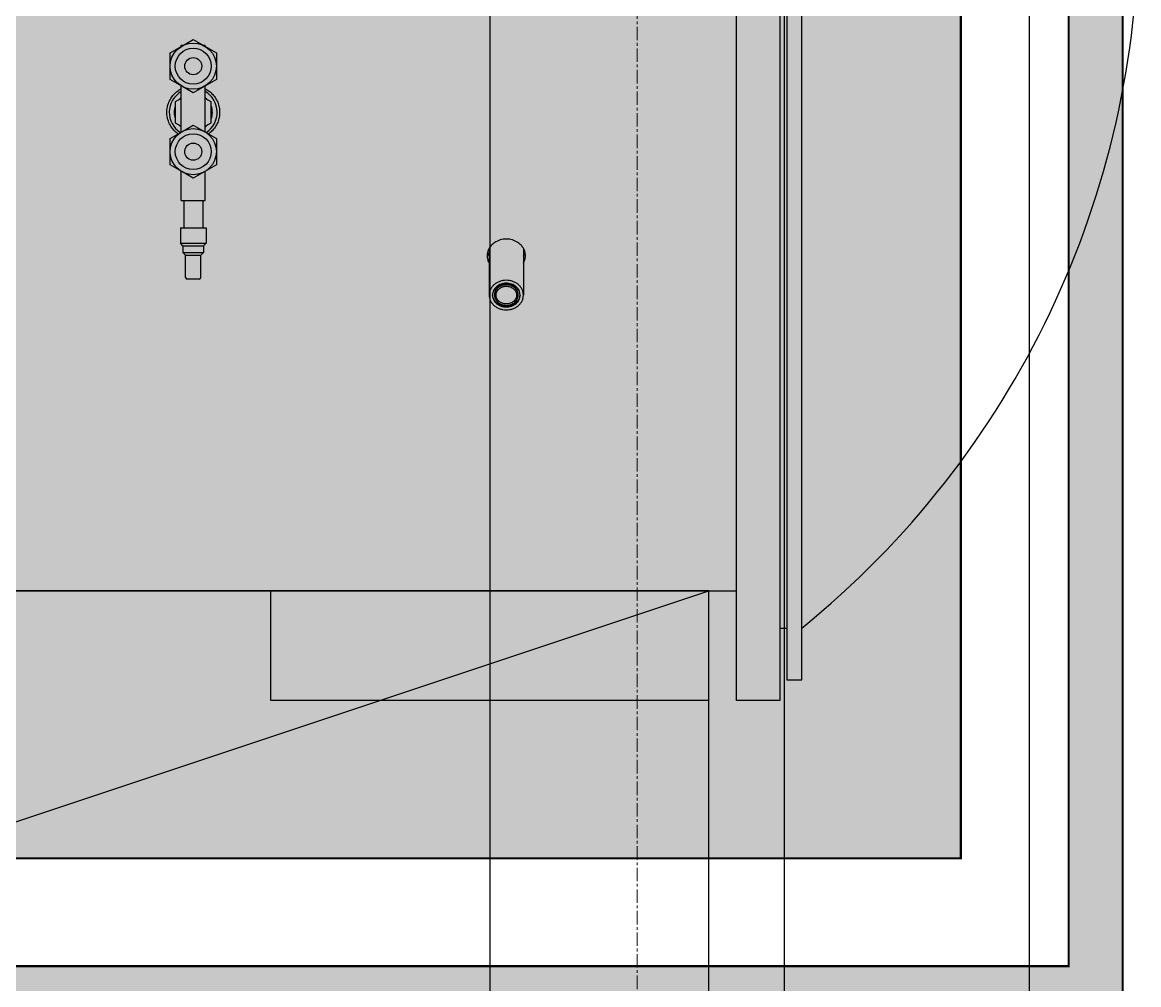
# Model space of a CAD drawing. Header units: millimetres. Extents: x -18489 to 17339, y -1599 to 10961.
# Drawn here: x -14375.2 to -14271.7, y 1900.7 to 1990 of the extents above; entities that cross this region are included whole.
import ezdxf

# ---------------------------------------------------------------- set-up
doc = ezdxf.new("R2010")
doc.units = ezdxf.units.MM
doc.linetypes.add('188K-SM-07-F10-MECH-CHW PIPE-Y2257103$0$XKA01LR1-HVAC-PIPE-冷卻水-Y2225103 Shawn$0$CENTER', pattern=[2, 1.25, -0.25, 0.25, -0.25])
for name, color, linetype in [('188K-SM-03-F10-MECH-EQ-Y2257103$0$0 Xref', 8, 'Continuous'), ('188K-SM-03-F10-MECH-EQ-Y2257103$0$M-EQU-FOUNDATION', 8, 'Continuous'), ('188K-SM-03-F10-MECH-EQ-Y2257103$0$Micron CUP L10 HVAC EQU$0$M-MECH-EQU', 136, 'Continuous'), ('188K-SM-03-F10-MECH-EQ-Y2257103$0$Micron CUP L10 HVAC EQU$0$M-PHASE1 AREA', 252, 'Continuous'), ('188K-SM-07-F10-MECH-CHW PIPE-Y2257103$0$M-CWTR-5PIPE-R', 94, 'Continuous'), ('188K-SM-07-F10-MECH-CHW PIPE-Y2257103$0$M-CWTR-5PIPE-S', 144, 'Continuous')]:
    doc.layers.add(name, color=color, linetype=linetype)
doc.layers.add('188K-SM-07-F10-MECH-CHW PIPE-Y2257103$0$XKA01LR1-HVAC-PIPE-冷卻水-Y2225103 Shawn$0$M-PIPE-CEN', color=8, linetype='188K-SM-07-F10-MECH-CHW PIPE-Y2257103$0$XKA01LR1-HVAC-PIPE-冷卻水-Y2225103 Shawn$0$CENTER', lineweight=9)

# ---------------------------------------------------------------- blocks, each defined once
blk = doc.blocks.new('188K-SM-03-F10-MECH-EQ-Y2257103$0$Micron CUP L10 HVAC EQU$0$A$C0c53ceb0')
at = {"layer": '188K-SM-03-F10-MECH-EQ-Y2257103$0$Micron CUP L10 HVAC EQU$0$M-PHASE1 AREA'}
for p, q in [((18382.32831, 13214.65005), (18382.32831, 10096.93438)), ((18341.73308, 11543.4106), (18341.73308, 10096.93438)), ((18388.6713, 11524.46145), (18388.6713, 10115.88267)), ((18402.65255, 10115.88267), (18402.65255, 11524.46145)), ((17816.96942, 10697.56215), (17827.67421, 10703.74256)), ((17827.27774, 10703.51366), (17827.27774, 10704.6284)), ((17827.27774, 10704.6284), (17829.20854, 10704.6284)), ((17827.67421, 10703.74256), (17838.379, 10709.92297)), ((17838.379, 10709.92297), (17849.08379, 10703.74256)), ((17847.54946, 10704.6284), (17849.48026, 10704.6284)), ((17849.08379, 10703.74256), (17859.78857, 10697.56215)), ((17849.48026, 10703.51366), (17849.48026, 10704.6284)), ((17816.96942, 10685.20132), (17816.96942, 10697.56215)), ((17859.78857, 10697.56215), (17859.78857, 10685.20132)), ((17816.96942, 10672.8405), (17816.96942, 10685.20132)), ((17859.78857, 10685.20132), (17859.78857, 10672.8405)), ((17827.67421, 10666.66009), (17816.96942, 10672.8405)), ((17859.78857, 10672.8405), (17849.08379, 10666.66009)), ((17827.27774, 10624.21893), (17827.27774, 10666.88899)), ((17838.379, 10660.47968), (17827.67421, 10666.66009)), ((17849.08379, 10666.66009), (17838.379, 10660.47968)), ((17849.48026, 10624.21893), (17849.48026, 10666.88899)), ((17827.27774, 10655.20081), (17821.72711, 10651.99615)), ((17821.72711, 10651.99615), (17821.72711, 10632.7682)), ((17855.03089, 10651.99615), (17849.48026, 10655.20081)), ((17855.03089, 10632.7682), (17855.03089, 10651.99615)), ((17821.72711, 10632.7682), (17827.27774, 10629.56354)), ((17827.67421, 10624.44784), (17838.379, 10630.62825)), ((17838.379, 10630.62825), (17849.08379, 10624.44784)), ((17849.48026, 10629.56354), (17855.03089, 10632.7682)), ((17816.96942, 10618.26742), (17827.67421, 10624.44784)), ((17849.08379, 10624.44784), (17859.78857, 10618.26742)), ((17816.96942, 10605.9066), (17816.96942, 10618.26742)), ((17859.78857, 10618.26742), (17859.78857, 10605.9066)), ((17816.96942, 10593.54578), (17816.96942, 10605.9066)), ((17859.78857, 10605.9066), (17859.78857, 10593.54578)), ((17827.67421, 10587.36536), (17816.96942, 10593.54578)), ((17827.27774, 10560.70861), (17827.27774, 10587.59427)), ((17859.78857, 10593.54578), (17849.08379, 10587.36536)), ((17849.48026, 10560.70861), (17849.48026, 10587.59427)), ((17838.379, 10581.18495), (17827.67421, 10587.36536)), ((17849.08379, 10587.36536), (17838.379, 10581.18495)), ((17827.27774, 10560.70861), (17849.48026, 10560.70861)), ((17829.65658, 10560.70861), (17829.65658, 10535.3343)), ((17847.10142, 10560.70861), (17847.10142, 10535.3343)), ((17826.48479, 10535.3343), (17850.27321, 10535.3343)), ((17826.48479, 10535.3343), (17826.48479, 10521.06125)), ((17850.27321, 10535.3343), (17850.27321, 10521.06125)), ((17826.48479, 10521.06125), (17850.27321, 10521.06125)), ((17828.86363, 10518.68241), (17826.48479, 10521.06125)), ((17828.86363, 10518.68241), (17847.89437, 10518.68241)), ((17828.86363, 10518.68241), (17828.86363, 10512.33883)), ((17847.89437, 10518.68241), (17850.27321, 10521.06125)), ((17847.89437, 10518.68241), (17847.89437, 10512.33883)), ((18112.73731, 10515.69324), (18112.73731, 10472.87585)), ((18144.4539, 10515.69324), (18144.4539, 10472.87585)), ((17828.86363, 10512.33883), (17847.89437, 10512.33883)), ((17831.24247, 10509.95999), (17828.86363, 10512.33883)), ((17831.24247, 10509.95999), (17845.51552, 10509.95999)), ((17831.24247, 10489.34336), (17831.24247, 10509.95999)), ((17845.51552, 10509.95999), (17847.89437, 10512.33883)), ((17845.51552, 10489.34336), (17845.51552, 10509.95999)), ((17843.92963, 10487.75746), (17832.82837, 10487.75746)), ((13551.05577, 10198.52736), (18341.73308, 10198.52736)), ((18316.35876, 10198.52736), (16516.35876, 10198.52736)), ((16516.35876, 9598.52736), (18316.35876, 10198.52736)), ((17910.36975, 10096.93438), (17910.36975, 10198.52736)), ((18316.35876, 9598.52736), (18316.35876, 10198.52736)), ((18316.35876, 10096.93438), (18316.35876, 10198.52736)), ((18382.32772, 10164.0558), (18388.6713, 10164.0558)), ((18388.6713, 10115.88267), (18402.65255, 10115.88267)), ((18316.35876, 10096.93438), (17910.36975, 10096.93438)), ((18382.32831, 10096.93438), (18341.73308, 10096.93438))]:
    blk.add_line(p, q, dxfattribs=at)
for centre, radius in [((17838.379, 10685.20132), 21.40958), ((17838.379, 10685.20132), 16.65189), ((17838.379, 10685.20132), 7.92947), ((17838.379, 10605.9066), 21.40958), ((17838.379, 10605.9066), 16.65189), ((17838.379, 10605.9066), 7.92947)]:
    blk.add_circle(centre, radius, dxfattribs=at)
for centre, radius, start, end in [((17869.25526, 10820.17206), 845.57744, 309.10978441, 50.89021559), ((17838.379, 10642.38217), 22.20252, 120, 237.28844313), ((17838.379, 10642.38217), 22.20252, 302.71155687, 60), ((17838.379, 10642.38217), 17.73664, 128.74784468, 140.14214682), ((17838.379, 10642.38217), 17.73664, 39.85785318, 51.25215532), ((17838.379, 10642.38217), 17.73664, 159.85785318, 200.14214682), ((17838.379, 10642.38217), 16.85277, 171.14474787, 188.85525213), ((17838.379, 10642.38217), 17.73664, 339.85785318, 20.14214682), ((17838.379, 10642.38217), 16.85277, 351.14474787, 8.85525213), ((17838.379, 10642.38217), 17.73664, 219.85785318, 231.25215532), ((17838.379, 10642.38217), 17.73664, 308.74784468, 320.14214682), ((18124.83032, 10515.9057), 13.98918, 193.62800941, 205.69050864), ((18125.30648, 10516.12053), 14.5114, 205.63984956, 209.77846684), ((18131.88473, 10516.12053), 14.5114, 330.22153316, 334.36015043), ((18132.36089, 10515.9057), 13.98918, 334.30949134, 346.37199059), ((17832.82837, 10489.34336), 1.58589, 180, 270), ((17843.92963, 10489.34336), 1.58589, 270, 0), ((18125.41788, 10473.51166), 9.57237, 181.85715008, 183.77919198), ((18131.77332, 10473.51166), 9.57237, 356.22080802, 358.14284992)]:
    blk.add_arc(centre, radius, start, end, dxfattribs=at)
for points, knots in [([(17824.19265, 10622.43781), (17823.122, 10623.19978), (17822.13179, 10624.03477), (17820.11607, 10626.01214), (17819.06819, 10627.25588), (17817.2271, 10629.96004), (17816.43372, 10631.42038), (17815.16156, 10634.46343), (17814.68185, 10636.04833), (17814.05288, 10639.2338), (17813.90378, 10640.83438), (17813.90378, 10643.91518), (17814.05009, 10645.50465), (17814.67146, 10648.67487), (17815.1464, 10650.25563), (17816.4096, 10653.29502), (17817.19884, 10654.75594), (17819.03269, 10657.46293), (17820.07744, 10658.7089), (17822.27014, 10660.87028), (17823.48332, 10661.86762), (17825.59445, 10663.27449), (17826.42158, 10663.75869), (17827.27792, 10664.19465)], [1.4577076759, 1.4577076759, 1.4577076759, 1.4577076759, 1.8430641424, 1.8430641424, 2.328161992, 2.328161992, 2.8132598416, 2.8132598416, 3.2983576912, 3.2983576912, 3.7834555408, 3.7834555408, 4.2639216941, 4.2639216941, 4.7443878473, 4.7443878473, 5.2248540005, 5.2248540005, 5.7053201537, 5.7053201537, 6.1655765715, 6.1655765715, 6.4397879625, 6.4397879625, 6.4397879625, 6.4397879625]), ([(17849.48008, 10664.19465), (17850.37611, 10663.73847), (17851.2404, 10663.2293), (17853.39216, 10661.77844), (17854.6103, 10660.76406), (17856.78681, 10658.58755), (17857.81403, 10657.34681), (17859.61684, 10654.6547), (17860.39256, 10653.20346), (17861.63386, 10650.18656), (17862.1004, 10648.61867), (17862.71063, 10645.47581), (17862.85422, 10643.90083), (17862.85422, 10640.85371), (17862.70881, 10639.27251), (17862.0948, 10636.12354), (17861.62635, 10634.55575), (17860.38344, 10631.54256), (17859.60808, 10630.09504), (17857.8084, 10627.41067), (17856.78392, 10626.1739), (17854.74852, 10624.13851), (17853.70176, 10623.24648), (17852.56538, 10622.43777)], [-6.4391869956, -6.4391869956, -6.4391869956, -6.4391869956, -6.1521388475, -6.1521388475, -5.6873774587, -5.6873774587, -5.2114110398, -5.2114110398, -4.7354446208, -4.7354446208, -4.2594782018, -4.2594782018, -3.7835117828, -3.7835117828, -3.3044708094, -3.3044708094, -2.825429836, -2.825429836, -2.3463888626, -2.3463888626, -1.8673478892, -1.8673478892, -1.458638853, -1.458638853, -1.458638853, -1.458638853]), ([(18112.75768, 10516.26425), (18112.42169, 10515.67685), (18111.83218, 10514.4639), (18111.41597, 10513.18074), (18111.25629, 10512.53291)], [0, 0, 0, 0, 0.5035262912, 1, 1, 1, 1]), ([(18117.81166, 10521.60026), (18116.76504, 10520.90832), (18114.8467, 10519.31824), (18113.35956, 10517.31651), (18112.75768, 10516.26425)], [0, 0, 0, 0, 0.5085995641, 1, 1, 1, 1]), ([(18128.5956, 10524.83216), (18126.69412, 10524.83216), (18122.88988, 10524.24272), (18119.38804, 10522.64244), (18117.81166, 10521.60026)], [0, 0, 0, 0, 0.5015498979, 1, 1, 1, 1]), ([(18139.37954, 10521.60026), (18137.80316, 10522.64244), (18134.30133, 10524.24272), (18130.49709, 10524.83216), (18128.5956, 10524.83216)], [0, 0, 0, 0, 0.4984501021, 1, 1, 1, 1]), ([(18144.43353, 10516.26425), (18143.83164, 10517.31651), (18142.3445, 10519.31824), (18140.42616, 10520.90832), (18139.37954, 10521.60026)], [0, 0, 0, 0, 0.4914004359, 1, 1, 1, 1]), ([(18145.93491, 10512.53291), (18145.77524, 10513.18074), (18145.35902, 10514.4639), (18144.76952, 10515.67685), (18144.43353, 10516.26425)], [0, 0, 0, 0, 0.4964737088, 1, 1, 1, 1]), ([(18111.25629, 10512.53291), (18111.12775, 10512.01135), (18110.93165, 10510.95565), (18110.86428, 10509.88372), (18110.86428, 10509.34992)], [0, 0, 0, 0, 0.5015744741, 1, 1, 1, 1]), ([(18110.86428, 10509.34992), (18110.86428, 10508.17783), (18111.1935, 10505.80598), (18112.12032, 10503.60277), (18112.71127, 10502.5696)], [0, 0, 0, 0, 0.4961583462, 1, 1, 1, 1]), ([(18144.47993, 10502.5696), (18145.07089, 10503.60277), (18145.9977, 10505.80598), (18146.32692, 10508.17783), (18146.32692, 10509.34992)], [0, 0, 0, 0, 0.5038416538, 1, 1, 1, 1]), ([(18146.32692, 10509.34992), (18146.32692, 10509.88372), (18146.25956, 10510.95565), (18146.06346, 10512.01135), (18145.93491, 10512.53291)], [0, 0, 0, 0, 0.4984255259, 1, 1, 1, 1]), ([(18128.5956, 10486.60953), (18127.56056, 10486.60953), (18125.49592, 10486.43444), (18122.51417, 10485.65477), (18119.76061, 10484.38684), (18117.34109, 10482.67644), (18115.34875, 10480.58624), (18113.86288, 10478.19312), (18112.94483, 10475.59002), (18112.73731, 10473.77471), (18112.73731, 10472.87585)], [0, 0, 0, 0, 0.1336450415, 0.2660262034, 0.3960590101, 0.5229515284, 0.646355575, 0.7664464361, 0.8839385762, 1, 1, 1, 1]), ([(18144.4539, 10472.87585), (18144.4539, 10473.77471), (18144.24637, 10475.59002), (18143.32833, 10478.19312), (18141.84245, 10480.58624), (18139.85012, 10482.67644), (18137.4306, 10484.38684), (18134.67704, 10485.65477), (18131.69529, 10486.43444), (18129.63064, 10486.60953), (18128.5956, 10486.60953)], [0, 0, 0, 0, 0.1160614238, 0.2335535639, 0.353644425, 0.4770484716, 0.6039409899, 0.7339737966, 0.8663549585, 1, 1, 1, 1]), ([(18141.34567, 10472.87585), (18141.34567, 10473.59855), (18141.17886, 10475.05807), (18140.44068, 10477.15093), (18139.24604, 10479.07499), (18137.64431, 10480.75549), (18135.69855, 10482.13073), (18132.73275, 10483.49709), (18128.5956, 10484.19992), (18124.45846, 10483.49709), (18121.49266, 10482.13073), (18119.54689, 10480.75549), (18117.94517, 10479.07499), (18116.75053, 10477.15093), (18116.01234, 10475.05807), (18115.84553, 10473.59855), (18115.84553, 10472.87585)], [0, 0, 0, 0, 0.0580894532, 0.116890925, 0.1769961556, 0.2387585136, 0.3022670717, 0.367347063, 0.5, 0.632652937, 0.6977329283, 0.7612414864, 0.8230038444, 0.883109075, 0.9419105468, 1, 1, 1, 1]), ([(18139.56954, 10473.51018), (18139.56954, 10474.1322), (18139.42597, 10475.3884), (18138.79063, 10477.18973), (18137.7624, 10478.84577), (18136.3838, 10480.29217), (18134.70909, 10481.47582), (18132.15642, 10482.65183), (18128.5956, 10483.25673), (18125.03478, 10482.65183), (18122.48212, 10481.47582), (18120.8074, 10480.29217), (18119.4288, 10478.84577), (18118.40057, 10477.18973), (18117.76524, 10475.3884), (18117.62166, 10474.1322), (18117.62166, 10473.51018)], [0, 0, 0, 0, 0.0580889036, 0.1168910989, 0.1769962057, 0.2387586162, 0.3022672242, 0.3673472176, 0.5, 0.6326527824, 0.6977327758, 0.7612413838, 0.8230037943, 0.8831089011, 0.9419110964, 1, 1, 1, 1]), ([(18139.56954, 10472.87585), (18139.56954, 10473.49788), (18139.42597, 10474.75408), (18138.79062, 10476.5554), (18137.7624, 10478.21143), (18136.3838, 10479.65783), (18134.70908, 10480.84149), (18132.15643, 10482.01751), (18128.5956, 10482.62244), (18125.03478, 10482.01751), (18122.48212, 10480.84149), (18120.80741, 10479.65783), (18119.42881, 10478.21143), (18118.40059, 10476.5554), (18117.76524, 10474.75408), (18117.62166, 10473.49788), (18117.62166, 10472.87585)], [0, 0, 0, 0, 0.0580894532, 0.116890925, 0.1769961556, 0.2387585136, 0.3022670717, 0.367347063, 0.5, 0.632652937, 0.6977329283, 0.7612414864, 0.8230038444, 0.883109075, 0.9419105468, 1, 1, 1, 1]), ([(18119.08063, 10472.87585), (18119.08063, 10473.41516), (18119.20514, 10474.50435), (18119.75598, 10476.06621), (18120.6475, 10477.50208), (18121.84288, 10478.75621), (18123.29461, 10479.78244), (18124.94675, 10480.54318), (18126.73579, 10481.01101), (18127.97458, 10481.11606), (18128.5956, 10481.11606)], [0, 0, 0, 0, 0.1160614312, 0.2335536017, 0.3536444753, 0.4770483582, 0.6039408231, 0.7339745645, 0.8663542041, 1, 1, 1, 1]), ([(18128.5956, 10481.11606), (18129.21663, 10481.11606), (18130.45542, 10481.01101), (18132.24446, 10480.54318), (18133.8966, 10479.78244), (18135.34832, 10478.75621), (18136.54371, 10477.50208), (18137.43523, 10476.06621), (18137.98607, 10474.50435), (18138.11058, 10473.41516), (18138.11058, 10472.87585)], [0, 0, 0, 0, 0.1336457959, 0.2660254355, 0.3960591769, 0.5229516418, 0.6463555247, 0.7664463983, 0.8839385688, 1, 1, 1, 1]), ([(18112.73731, 10472.87585), (18112.73731, 10471.97699), (18112.94483, 10470.16167), (18113.86288, 10467.55857), (18115.34875, 10465.16545), (18117.34109, 10463.07526), (18119.76061, 10461.36486), (18122.51417, 10460.09692), (18125.49592, 10459.31725), (18127.56056, 10459.14216), (18128.5956, 10459.14216)], [0, 0, 0, 0, 0.1160614238, 0.2335535639, 0.353644425, 0.4770484716, 0.6039409899, 0.7339737966, 0.8663549585, 1, 1, 1, 1]), ([(18115.84553, 10472.87585), (18115.84553, 10472.15314), (18116.01234, 10470.69362), (18116.75053, 10468.60076), (18117.94517, 10466.6767), (18119.54689, 10464.9962), (18121.49266, 10463.62096), (18124.45846, 10462.2546), (18128.5956, 10461.55177), (18132.73275, 10462.2546), (18135.69855, 10463.62096), (18137.64431, 10464.9962), (18139.24604, 10466.6767), (18140.44068, 10468.60076), (18141.17886, 10470.69362), (18141.34567, 10472.15314), (18141.34567, 10472.87585)], [0, 0, 0, 0, 0.0580894532, 0.116890925, 0.1769961556, 0.2387585136, 0.3022670717, 0.367347063, 0.5, 0.632652937, 0.6977329283, 0.7612414864, 0.8230038444, 0.883109075, 0.9419105468, 1, 1, 1, 1]), ([(18141.32488, 10472.88073), (18141.27886, 10472.18402), (18141.03114, 10470.78627), (18140.21316, 10468.80231), (18138.9803, 10466.99039), (18137.37902, 10465.41554), (18135.46753, 10464.13139), (18132.58462, 10462.85923), (18128.5956, 10462.20619), (18124.60658, 10462.85923), (18121.72367, 10464.13139), (18119.81219, 10465.41554), (18118.21091, 10466.99039), (18116.97805, 10468.80231), (18116.16007, 10470.78627), (18115.91234, 10472.18402), (18115.86633, 10472.88073)], [0, 0, 0, 0, 0.058065559, 0.1169581616, 0.1772022825, 0.2390742242, 0.3026155428, 0.3676354515, 0.5, 0.6323645485, 0.6973844572, 0.7609257758, 0.8227977175, 0.8830418384, 0.941934441, 1, 1, 1, 1]), ([(18117.62166, 10472.87585), (18117.62166, 10472.25382), (18117.76524, 10470.99761), (18118.40059, 10469.19629), (18119.42881, 10467.54026), (18120.80741, 10466.09386), (18122.48212, 10464.9102), (18125.03478, 10463.73418), (18128.5956, 10463.12925), (18132.15643, 10463.73418), (18134.70908, 10464.9102), (18136.3838, 10466.09386), (18137.7624, 10467.54026), (18138.79062, 10469.19629), (18139.42597, 10470.99761), (18139.56954, 10472.25382), (18139.56954, 10472.87585)], [0, 0, 0, 0, 0.0580894532, 0.116890925, 0.1769961556, 0.2387585136, 0.3022670717, 0.367347063, 0.5, 0.632652937, 0.6977329283, 0.7612414864, 0.8230038444, 0.883109075, 0.9419105468, 1, 1, 1, 1]), ([(18128.5956, 10464.63563), (18127.97458, 10464.63563), (18126.73579, 10464.74068), (18124.94675, 10465.20851), (18123.29461, 10465.96926), (18121.84288, 10466.99548), (18120.6475, 10468.24962), (18119.75598, 10469.68548), (18119.20514, 10471.24734), (18119.08063, 10472.33653), (18119.08063, 10472.87585)], [0, 0, 0, 0, 0.1336457959, 0.2660254355, 0.3960591769, 0.5229516418, 0.6463555247, 0.7664463983, 0.8839385688, 1, 1, 1, 1]), ([(18128.5956, 10459.14216), (18129.63064, 10459.14216), (18131.69529, 10459.31725), (18134.67704, 10460.09692), (18137.4306, 10461.36486), (18139.85012, 10463.07526), (18141.84245, 10465.16545), (18143.32833, 10467.55857), (18144.24637, 10470.16167), (18144.4539, 10471.97699), (18144.4539, 10472.87585)], [0, 0, 0, 0, 0.1336450415, 0.2660262034, 0.3960590101, 0.5229515284, 0.646355575, 0.7664464361, 0.8839385762, 1, 1, 1, 1]), ([(18138.11058, 10472.87585), (18138.11058, 10472.33653), (18137.98607, 10471.24734), (18137.43523, 10469.68548), (18136.54371, 10468.24962), (18135.34832, 10466.99548), (18133.8966, 10465.96926), (18132.24446, 10465.20851), (18130.45542, 10464.74068), (18129.21663, 10464.63563), (18128.5956, 10464.63563)], [0, 0, 0, 0, 0.1160614312, 0.2335536017, 0.3536444753, 0.4770483582, 0.6039408231, 0.7339745645, 0.8663542041, 1, 1, 1, 1])]:
    blk.add_open_spline(points, degree=3, knots=knots, dxfattribs=at)
for points in [[(18111.24825, 10512.52048), (18111.55727, 10511.25984), (18112.05577, 10510.03357), (18112.70331, 10508.90866)], [(18144.4879, 10508.90866), (18145.13543, 10510.03357), (18145.63393, 10511.25984), (18145.94295, 10512.52048)]]:
    blk.add_open_spline(points, degree=3, dxfattribs=at)
blk = doc.blocks.new('188K-SM-03-F10-MECH-EQ-Y2257103$0$Micron CUP L10 HVAC EQU')
at = {"layer": '188K-SM-03-F10-MECH-EQ-Y2257103$0$Micron CUP L10 HVAC EQU$0$M-MECH-EQU'}
blk.add_blockref('188K-SM-03-F10-MECH-EQ-Y2257103$0$Micron CUP L10 HVAC EQU$0$A$C0c53ceb0', (-206166.7, 2082.2), dxfattribs=at)
blk = doc.blocks.new('188K-SM-03-F10-MECH-EQ-Y2257103')
at = {"layer": '188K-SM-03-F10-MECH-EQ-Y2257103$0$M-EQU-FOUNDATION'}
h = blk.add_hatch(dxfattribs=at)
h.set_pattern_fill('AR-CONC', color=256, scale=0.1)
h.set_pattern_definition([(50, (4473.521, 709.199), (18.218467, -1.593909), [1.905, -20.955]), (355, (4473.521, 709.2), (-3.524342, 19.105685), [1.524, -16.764058]), (100.45144, (4475.04, 709.066), (14.694125, 17.511775), [1.619001, -17.809024]), (46.1842, (4473.521, 714.28), (27.107904, -4.204233), [2.8575, -31.4325]), (96.63556, (4475.78, 713.93), (23.740413, 24.742612), [2.428502, -26.71356]), (351.18415, (4473.52, 714.28), (23.740413, 24.742612), [2.285997, -25.145973]), (21, (4476.061, 713.009), (15.161439, -10.22652), [1.905, -20.955]), (326, (4476.061, 713.01), (6.180203, 18.418797), [1.524, -16.764]), (71.45144, (4477.325, 712.157), (21.341642, 8.192277), [1.619001, -17.808994]), (37.5, (4473.5214, 709.199), (0.3088603, 8.4555039), [0, -16.5608, 0, -17.018, 0, -16.8275]), (7.5, (4473.521, 709.199), (6.6819663, 10.0180575), [0, -9.7028, 0, -16.1798, 0, -6.4135]), (327.5, (4467.857, 709.199), (13.5590595, -0.5728744), [0, -6.35, 0, -19.812, 0, -26.289]), (317.5, (4465.317, 709.199), (14.812918, 2.542649), [0, -8.255, 0, -13.1572, 0, -18.669])])
h.paths.add_polyline_path([(-14928.15, 5602.46), (-14278.15, 5602.46), (-14278.15, 1902.46), (-14928.15, 1902.46)], flags=16)
h.paths.add_polyline_path([(-14933.15, 5607.46), (-14273.15, 5607.46), (-14273.15, 1897.46), (-14933.15, 1897.46)])
h = blk.add_hatch(dxfattribs=at)
h.set_pattern_fill('AR-CONC', color=256, scale=0.3)
h.set_pattern_definition([(50, (4473.52, 709.2), (54.6554, -4.78173), [5.715, -62.865]), (355, (4473.52, 709.2), (-10.57303, 57.31705), [4.572, -50.29218]), (100.45144, (4478.076, 708.8), (44.08237, 52.53533), [4.857, -53.42707]), (46.1842, (4473.52, 724.44), (81.32371, -12.6127), [8.5725, -94.2975]), (96.63556, (4480.3, 723.39), (71.22124, 74.22784), [7.2855, -80.14068]), (351.18415, (4473.52, 724.44), (71.22124, 74.22784), [6.858, -75.43792]), (21, (4481.14, 720.63), (45.48432, -30.67956), [5.715, -62.865]), (326, (4481.14, 720.63), (18.54061, 55.25639), [4.572, -50.292]), (71.45144, (4484.93, 718.07), (64.02493, 24.57683), [4.857, -53.42698]), (37.5, (4473.521, 709.2), (0.926581, 25.366512), [0, -49.6824, 0, -51.054, 0, -50.4825]), (7.5, (4473.52, 709.2), (20.0459, 30.054172), [0, -29.1084, 0, -48.5394, 0, -19.2405]), (327.5, (4456.529, 709.2), (40.677179, -1.718623), [0, -19.05, 0, -59.436, 0, -78.867]), (317.5, (4448.91, 709.2), (44.438754, 7.62795), [0, -24.765, 0, -39.4716, 0, -56.007])])
h.paths.add_polyline_path([(-14918.15, 5592.46), (-14288.15, 5592.46), (-14288.15, 1912.46), (-14918.15, 1912.46)])
at = {"layer": '188K-SM-03-F10-MECH-EQ-Y2257103$0$M-EQU-FOUNDATION', "const_width": 0.2}
for points in [[(-14933.15, 5607.46), (-14273.15, 5607.46), (-14273.15, 1897.46), (-14933.15, 1897.46)], [(-14928.15, 5602.46), (-14278.15, 5602.46), (-14278.15, 1902.46), (-14928.15, 1902.46)], [(-14918.15, 5592.46), (-14288.15, 5592.46), (-14288.15, 1912.46), (-14918.15, 1912.46)]]:
    blk.add_lwpolyline(points, close=True, dxfattribs=at)
at = {"layer": '188K-SM-03-F10-MECH-EQ-Y2257103$0$0 Xref', "xscale": 0.1, "yscale": 0.1, "zscale": 0.1}
blk.add_blockref('188K-SM-03-F10-MECH-EQ-Y2257103$0$Micron CUP L10 HVAC EQU', (4473.52, 709.2), dxfattribs=at)
blk = doc.blocks.new('188K-SM-07-F10-MECH-CHW PIPE-Y2257103')
at = {"layer": '188K-SM-07-F10-MECH-CHW PIPE-Y2257103$0$M-CWTR-5PIPE-R', "color": 8}
for p, q in [((-14331.8, 1064.34), (-14331.8, 5902.86)), ((-14304.5, 1064.34), (-14304.5, 5902.86))]:
    blk.add_line(p, q, dxfattribs=at)
at = {"layer": '188K-SM-07-F10-MECH-CHW PIPE-Y2257103$0$M-CWTR-5PIPE-S', "color": 8}
blk.add_line((-14281.8, 1064.34), (-14281.8, 5952.86), dxfattribs=at)
at = {"layer": '188K-SM-07-F10-MECH-CHW PIPE-Y2257103$0$XKA01LR1-HVAC-PIPE-冷卻水-Y2225103 Shawn$0$M-PIPE-CEN', "color": 8, "linetype": '188K-SM-07-F10-MECH-CHW PIPE-Y2257103$0$XKA01LR1-HVAC-PIPE-冷卻水-Y2225103 Shawn$0$CENTER'}
blk.add_line((-14318.15, 1064.34), (-14318.15, 5902.86), dxfattribs=at)

msp = doc.modelspace()

# ---------------------------------------------------------------- block references
msp.add_blockref('188K-SM-03-F10-MECH-EQ-Y2257103', (0, 0))

# ---------------------------------------------------------------- next in the draw order: block references
msp.add_blockref('188K-SM-07-F10-MECH-CHW PIPE-Y2257103', (0, 0))

doc.saveas('drawing.dxf')
